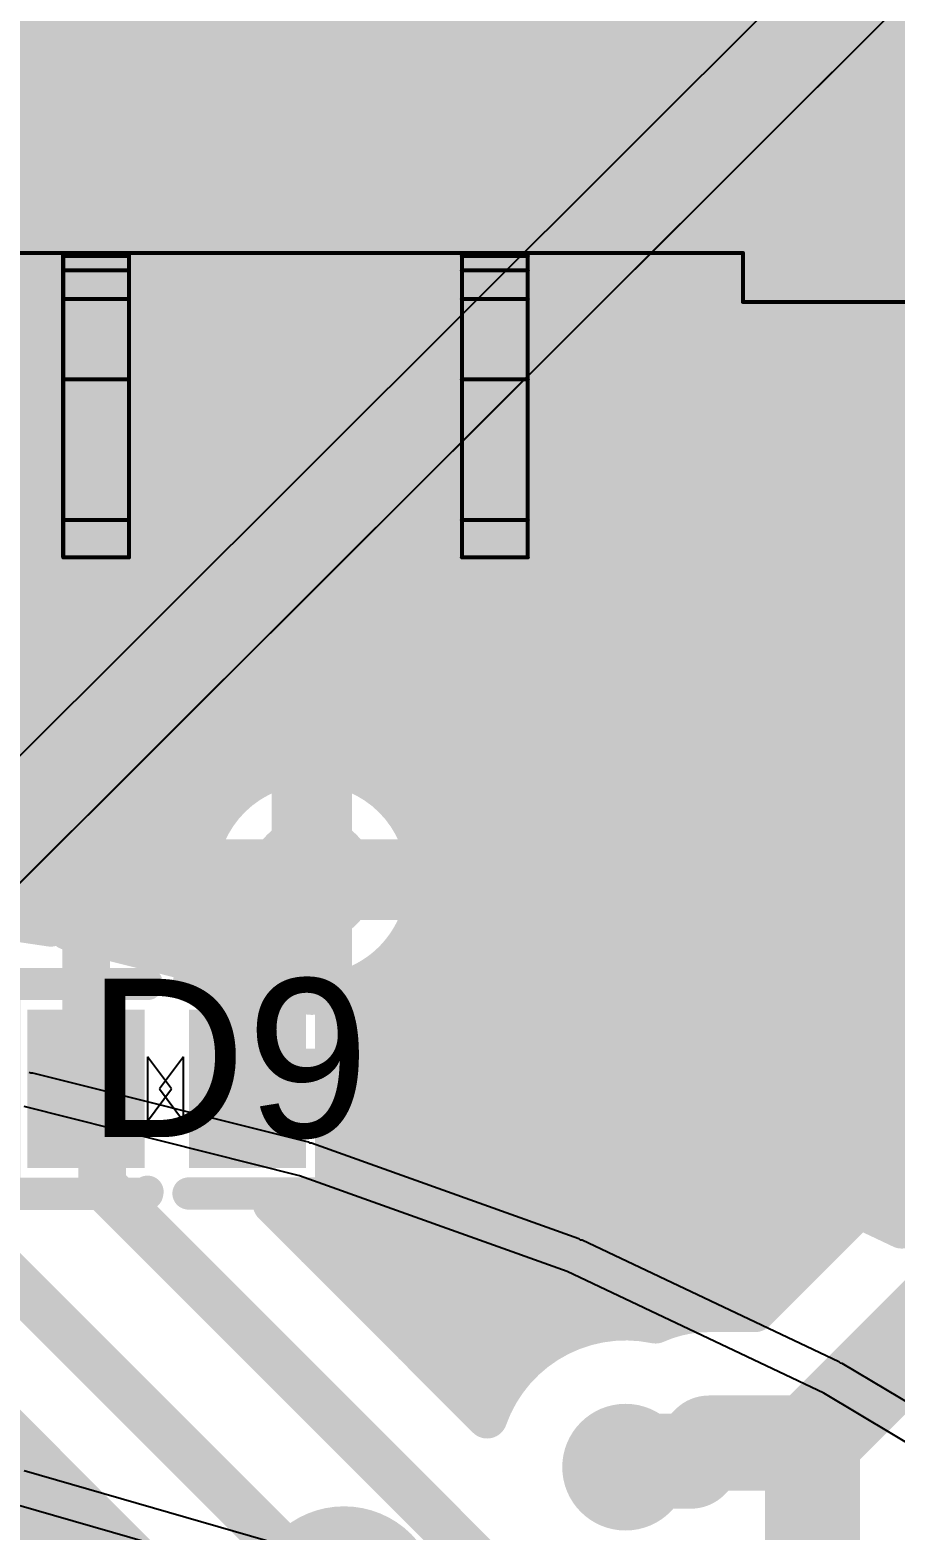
# Model space of a CAD drawing. Header units: inches. Extents: x 0 to 215, y 0 to 215.
# Drawn here: x 0.52 to 0.6275, y 1.0651 to 1.2516 of the extents above; entities that cross this region are included whole.
import ezdxf

# ---------------------------------------------------------------- set-up
doc = ezdxf.new("R2010")
doc.units = ezdxf.units.IN
doc.header["$MEASUREMENT"] = 0
for name, color, linetype in [('BottomLayer', 5, 'Continuous'), ('BottomSolder', 6, 'Continuous'), ('Mechanical1', 6, 'Continuous'), ('TopLayer', 1, 'Continuous'), ('TopOverlay', 2, 'Continuous'), ('TopPaste', 8, 'Continuous'), ('TopSolder', 216, 'Continuous'), ('ViaHoleLayer', 16, 'Continuous')]:
    doc.layers.add(name, color=color, linetype=linetype)
doc.styles.add('Arial', font='', dxfattribs={"height": 0.2})
doc.styles.get('Arial').set_extended_font_data('Arial')

# ---------------------------------------------------------------- blocks, each defined once
blk = doc.blocks.new('CONN_SM06B_GHS_TB_JST_7')
at = {"layer": 'TopLayer'}
for points in [[(-0.13503, 0.10735), (-0.11103, 0.10735), (-0.11103, 0.04035), (-0.13503, 0.04035)], [(-0.08582, 0.10735), (-0.06182, 0.10735), (-0.06182, 0.04035), (-0.08582, 0.04035)]]:
    blk.add_hatch(color=1, dxfattribs=at).paths.add_polyline_path(points)
at = {"layer": 'TopPaste'}
for points in [[(-0.13503, 0.10735), (-0.11103, 0.10735), (-0.11103, 0.04035), (-0.13503, 0.04035)], [(-0.08582, 0.10735), (-0.06182, 0.10735), (-0.06182, 0.04035), (-0.08582, 0.04035)]]:
    blk.add_hatch(color=8, dxfattribs=at).paths.add_polyline_path(points)
at = {"layer": 'TopSolder'}
for points in [[(-0.13503, 0.10735), (-0.11103, 0.10735), (-0.11103, 0.04035), (-0.13503, 0.04035)], [(-0.08582, 0.10735), (-0.06182, 0.10735), (-0.06182, 0.04035), (-0.08582, 0.04035)]]:
    blk.add_hatch(color=216, dxfattribs=at).paths.add_polyline_path(points)
at = {"layer": 'TopOverlay'}
blk.add_lwpolyline([(-0.14813, 0.1005, 0.006, 0.006, 0), (-0.2165, 0.1005, 0.006, 0.006, 0)], format="xyseb", dxfattribs=at)
blk.add_lwpolyline([(-0.14963, 0.1005, 0.003, 0.003, 1), (-0.14663, 0.1005, 0.003, 0.003, 1)], format="xyseb", close=True, dxfattribs=at)
blk = doc.blocks.new('SOIJ_8_L5_3_W5_3_P1_27_LS7_9_BL_8')
at = {"layer": 'TopOverlay'}
for points in [[(-0.09841, -0.11, 0.01181, 0.01181, 1), (-0.11023, -0.11, 0.01181, 0.01181, 1)], [(-0.11318, -0.11, 0.00591, 0.00591, 1), (-0.10727, -0.11, 0.00591, 0.00591, 1)]]:
    blk.add_lwpolyline(points, format="xyseb", close=True, dxfattribs=at)
blk = doc.blocks.new('D0201_BI_A_54')
at = {"layer": 'TopLayer'}
for points in [[(-0.01523, 0.00789), (-0.0046, 0.00789), (-0.0046, -0.00786), (-0.01523, -0.00786)], [(0.00485, 0.00789), (0.01548, 0.00789), (0.01548, -0.00786), (0.00485, -0.00786)]]:
    blk.add_hatch(color=1, dxfattribs=at).paths.add_polyline_path(points)
at = {"layer": 'TopPaste'}
for points in [[(-0.01523, 0.00789), (-0.0046, 0.00789), (-0.0046, -0.00786), (-0.01523, -0.00786)], [(0.00485, 0.00789), (0.01548, 0.00789), (0.01548, -0.00786), (0.00485, -0.00786)]]:
    blk.add_hatch(color=8, dxfattribs=at).paths.add_polyline_path(points)
at = {"layer": 'TopSolder'}
for points in [[(-0.0172, 0.00986), (-0.00263, 0.00986), (-0.00263, -0.00983), (-0.0172, -0.00983)], [(0.00288, 0.00986), (0.01745, 0.00986), (0.01745, -0.00983), (0.00288, -0.00983)]]:
    blk.add_hatch(color=216, dxfattribs=at).paths.add_polyline_path(points)
at = {"layer": 'TopOverlay'}
for p, q in [((0.00103, 0.00001), (-0.00197, 0.00401)), ((-0.00197, 0.00401), (-0.00197, -0.00399)), ((0.00253, 0.00401), (-0.00047, 0.00001)), ((0.00253, -0.00399), (0.00253, 0.00401)), ((-0.00197, -0.00399), (0.00103, 0.00001)), ((-0.00047, 0.00001), (0.00253, -0.00399))]:
    blk.add_line(p, q, dxfattribs=at)
for points in [[(-0.00257, 0.01301, 0.004, 0.004, 0), (-0.02032, 0.01301, 0.004, 0.004, 0)], [(-0.02032, 0.01301, 0.004, 0.004, 0), (-0.02032, 0.01001, 0.004, 0.004, 0)], [(0.00257, 0.01304, 0.004, 0.004, 0), (0.00252, 0.01279, 0.004, 0.004, 0)], [(0.02032, 0.01304, 0.004, 0.004, 0), (0.00257, 0.01304, 0.004, 0.004, 0)], [(0.02032, 0.01304, 0.004, 0.004, 0), (0.02032, -0.01001, 0.004, 0.004, 0)], [(-0.02032, 0.01001, 0.004, 0.004, 0), (-0.02032, -0.01304, 0.004, 0.004, 0)], [(0.02032, -0.01001, 0.004, 0.004, 0), (0.02032, -0.01301, 0.004, 0.004, 0)], [(-0.00257, -0.01304, 0.004, 0.004, 0), (-0.02032, -0.01304, 0.004, 0.004, 0)], [(-0.00252, -0.01279, 0.004, 0.004, 0), (-0.00257, -0.01304, 0.004, 0.004, 0)], [(0.02032, -0.01301, 0.004, 0.004, 0), (0.00257, -0.01301, 0.004, 0.004, 0)]]:
    blk.add_lwpolyline(points, format="xyseb", dxfattribs=at)
for points in [[(-0.02132, 0.01301, 0.002, 0.002, 1), (-0.01932, 0.01301, 0.002, 0.002, 1)], [(-0.02132, 0.01301, 0.002, 0.002, 1), (-0.01932, 0.01301, 0.002, 0.002, 1)], [(-0.00357, 0.01301, 0.002, 0.002, 1), (-0.00157, 0.01301, 0.002, 0.002, 1)], [(0.00157, 0.01304, 0.002, 0.002, 1), (0.00357, 0.01304, 0.002, 0.002, 1)], [(0.00157, 0.01304, 0.002, 0.002, 1), (0.00357, 0.01304, 0.002, 0.002, 1)], [(0.01932, 0.01304, 0.002, 0.002, 1), (0.02132, 0.01304, 0.002, 0.002, 1)], [(0.01932, 0.01304, 0.002, 0.002, 1), (0.02132, 0.01304, 0.002, 0.002, 1)], [(0.00152, 0.01279, 0.002, 0.002, 1), (0.00352, 0.01279, 0.002, 0.002, 1)], [(-0.02132, 0.01001, 0.002, 0.002, 1), (-0.01932, 0.01001, 0.002, 0.002, 1)], [(-0.02132, 0.01001, 0.002, 0.002, 1), (-0.01932, 0.01001, 0.002, 0.002, 1)], [(0.01932, -0.01001, 0.002, 0.002, 1), (0.02132, -0.01001, 0.002, 0.002, 1)], [(0.01932, -0.01001, 0.002, 0.002, 1), (0.02132, -0.01001, 0.002, 0.002, 1)], [(-0.02132, -0.01304, 0.002, 0.002, 1), (-0.01932, -0.01304, 0.002, 0.002, 1)], [(-0.02132, -0.01304, 0.002, 0.002, 1), (-0.01932, -0.01304, 0.002, 0.002, 1)], [(-0.00357, -0.01304, 0.002, 0.002, 1), (-0.00157, -0.01304, 0.002, 0.002, 1)], [(-0.00357, -0.01304, 0.002, 0.002, 1), (-0.00157, -0.01304, 0.002, 0.002, 1)], [(-0.00352, -0.01279, 0.002, 0.002, 1), (-0.00152, -0.01279, 0.002, 0.002, 1)], [(0.00157, -0.01301, 0.002, 0.002, 1), (0.00357, -0.01301, 0.002, 0.002, 1)], [(0.01932, -0.01301, 0.002, 0.002, 1), (0.02132, -0.01301, 0.002, 0.002, 1)], [(0.01932, -0.01301, 0.002, 0.002, 1), (0.02132, -0.01301, 0.002, 0.002, 1)]]:
    blk.add_lwpolyline(points, format="xyseb", close=True, dxfattribs=at)
blk = doc.blocks.new('____73')
at = {"layer": 'BottomLayer'}
for p, q in [((0.10448, 0.42316), (0.07022, 0.43174)), ((0.13774, 0.41126), (0.10448, 0.42316)), ((0.16967, 0.39616), (0.13774, 0.41126)), ((0.19996, 0.378), (0.16967, 0.39616)), ((0.07025, 0.38653), (0.10427, 0.37673))]:
    blk.add_line(p, q, dxfattribs=at)
at = {"layer": 'BottomSolder'}
for p, q in [((214.29936, 214.06232), (0, 0.39009)), ((0, 0.39009), (214.29936, 214.06232)), ((214.29936, 214.06232), (0, 0.39009)), ((0, 0.39009), (214.29936, 214.06232)), ((0.03549, 0.44127), (214.29936, 214.06232)), ((0.03549, 0.44127), (214.29936, 214.06232)), ((0.07085, 0.43604), (0.07105, 0.43593)), ((0.07085, 0.43604), (0.07105, 0.43593)), ((0.07105, 0.43593), (0.07127, 0.43596)), ((0.07105, 0.43593), (0.07127, 0.43596)), ((0.07127, 0.43596), (0.10554, 0.42738)), ((0.07127, 0.43596), (0.10554, 0.42738)), ((0.10554, 0.42738), (0.10572, 0.42724)), ((0.10554, 0.42738), (0.10572, 0.42724)), ((0.10572, 0.42724), (0.10594, 0.42725)), ((0.10572, 0.42724), (0.10594, 0.42725)), ((0.10594, 0.42725), (0.1392, 0.41535)), ((0.10594, 0.42725), (0.1392, 0.41535)), ((0.1392, 0.41535), (0.13937, 0.4152)), ((0.1392, 0.41535), (0.13937, 0.4152)), ((0.13937, 0.4152), (0.13959, 0.41519)), ((0.13937, 0.4152), (0.13959, 0.41519)), ((0.13959, 0.41519), (0.17152, 0.40009)), ((0.13959, 0.41519), (0.17152, 0.40009)), ((0.17152, 0.40009), (0.17168, 0.39992)), ((0.17152, 0.40009), (0.17168, 0.39992)), ((0.17168, 0.39992), (0.1719, 0.39989)), ((0.17168, 0.39992), (0.1719, 0.39989)), ((0.1719, 0.39989), (0.2022, 0.38173)), ((0.1719, 0.39989), (0.2022, 0.38173)), ((0.10283, 0.37262), (0.06928, 0.38229)), ((0.10283, 0.37262), (0.06928, 0.38229))]:
    blk.add_line(p, q, dxfattribs=at)

msp = doc.modelspace()

# ---------------------------------------------------------------- hatches: boundary and pattern name
at = {"layer": 'BottomLayer'}
h = msp.add_hatch(color=5, dxfattribs=at)
edge = h.paths.add_edge_path()
edge.add_arc((0.555, 1.146), 0.00787, 0, 360)
h = msp.add_hatch(color=5, dxfattribs=at)
edge = h.paths.add_edge_path()
edge.add_arc((0.594, 1.073), 0.00787, 0, 360)
at = {"layer": 'TopLayer'}
h = msp.add_hatch(color=1, dxfattribs=at)
edge = h.paths.add_edge_path()
edge.add_arc((0.555, 1.146), 0.00787, 0, 360)
h = msp.add_hatch(color=1, dxfattribs=at)
edge = h.paths.add_edge_path()
edge.add_arc((0.594, 1.073), 0.00787, 0, 360)
at = {"layer": 'ViaHoleLayer'}
h = msp.add_hatch(color=16, dxfattribs=at)
edge = h.paths.add_edge_path()
edge.add_arc((0.555, 1.146), 0.00394, 0, 360)
h = msp.add_hatch(color=16, dxfattribs=at)
edge = h.paths.add_edge_path()
edge.add_arc((0.594, 1.073), 0.00394, 0, 360)

# ---------------------------------------------------------------- linework, layer by layer
at = {"layer": 'BottomLayer'}
for points in [[(0.48082, 1.2529, 0.005, 0.005, 0), (0.72753, 1.2529, 0.005, 0.005, 0)], [(0.47769, 1.24888, 0.005, 0.005, 0), (0.72898, 1.24888, 0.005, 0.005, 0)], [(0.47128, 1.24487, 0.005, 0.005, 0), (0.73066, 1.24487, 0.005, 0.005, 0)], [(0.17541, 1.24085, 0.005, 0.005, 0), (0.7326, 1.24085, 0.005, 0.005, 0)], [(0.17321, 1.23684, 0.005, 0.005, 0), (0.7348, 1.23684, 0.005, 0.005, 0)], [(0.17071, 1.23282, 0.005, 0.005, 0), (0.7373, 1.23282, 0.005, 0.005, 0)], [(0.16788, 1.2288, 0.005, 0.005, 0), (0.74013, 1.2288, 0.005, 0.005, 0)], [(0.16468, 1.22479, 0.005, 0.005, 0), (0.74333, 1.22479, 0.005, 0.005, 0)], [(0.16106, 1.22077, 0.005, 0.005, 0), (0.74695, 1.22077, 0.005, 0.005, 0)], [(0.15693, 1.21676, 0.005, 0.005, 0), (0.75109, 1.21676, 0.005, 0.005, 0)], [(0.15216, 1.21274, 0.005, 0.005, 0), (0.75585, 1.21274, 0.005, 0.005, 0)], [(0.14658, 1.20873, 0.005, 0.005, 0), (0.76143, 1.20873, 0.005, 0.005, 0)], [(0.13984, 1.20471, 0.005, 0.005, 0), (0.76818, 1.20471, 0.005, 0.005, 0)], [(0.1312, 1.20069, 0.005, 0.005, 0), (0.77682, 1.20069, 0.005, 0.005, 0)], [(0.11816, 1.19668, 0.005, 0.005, 0), (0.78985, 1.19668, 0.005, 0.005, 0)], [(0.01162, 1.19266, 0.005, 0.005, 0), (0.89614, 1.19266, 0.005, 0.005, 0)], [(0.01162, 1.18865, 0.005, 0.005, 0), (0.89614, 1.18865, 0.005, 0.005, 0)], [(0.01162, 1.18463, 0.005, 0.005, 0), (0.89614, 1.18463, 0.005, 0.005, 0)], [(0.01162, 1.18062, 0.005, 0.005, 0), (0.89614, 1.18062, 0.005, 0.005, 0)], [(0.01162, 1.1766, 0.005, 0.005, 0), (0.89614, 1.1766, 0.005, 0.005, 0)], [(0.01162, 1.17258, 0.005, 0.005, 0), (0.89614, 1.17258, 0.005, 0.005, 0)], [(0.01162, 1.16857, 0.005, 0.005, 0), (0.89614, 1.16857, 0.005, 0.005, 0)], [(0.01162, 1.16455, 0.005, 0.005, 0), (0.89614, 1.16455, 0.005, 0.005, 0)], [(0.01162, 1.16054, 0.005, 0.005, 0), (0.89614, 1.16054, 0.005, 0.005, 0)], [(0.54696, 1.13416, 0.005, 0.005, -1.661397), (0.56931, 1.146, 0.005, 0.005, 0)], [(0.555, 1.146, 0.01, 0.01, 0), (0.555, 1.15781, 0.01, 0.01, 0)], [(0.4627, 1.15652, 0.005, 0.005, 0), (0.5453, 1.15652, 0.005, 0.005, 0)], [(0.5647, 1.15652, 0.005, 0.005, 0), (0.89614, 1.15652, 0.005, 0.005, 0)], [(0.46575, 1.15251, 0.005, 0.005, 0), (0.54225, 1.15251, 0.005, 0.005, 0)], [(0.56775, 1.15251, 0.005, 0.005, 0), (0.89614, 1.15251, 0.005, 0.005, 0)], [(0.46709, 1.14849, 0.005, 0.005, 0), (0.54091, 1.14849, 0.005, 0.005, 0)], [(0.54319, 1.146, 0.01, 0.01, 0), (0.555, 1.146, 0.01, 0.01, 0)], [(0.555, 1.146, 0.01, 0.01, 0), (0.56681, 1.146, 0.01, 0.01, 0)], [(0.56909, 1.14849, 0.005, 0.005, 0), (0.89614, 1.14849, 0.005, 0.005, 0)], [(0.4876, 1.14535, 0.005, 0.005, 0), (0.52254, 1.14017, 0.005, 0.005, 0)], [(0.49349, 1.14447, 0.005, 0.005, 0), (0.54077, 1.14447, 0.005, 0.005, 0)], [(0.56931, 1.146, 0.005, 0.005, -0.38361), (0.55651, 1.13177, 0.005, 0.005, 0)], [(0.56923, 1.14447, 0.005, 0.005, 0), (0.89614, 1.14447, 0.005, 0.005, 0)], [(0.52056, 1.14046, 0.005, 0.005, 0), (0.54181, 1.14046, 0.005, 0.005, 0)], [(0.52471, 1.13973, 0.005, 0.005, 0), (0.54696, 1.13416, 0.005, 0.005, 0)], [(0.56819, 1.14046, 0.005, 0.005, 0), (0.89614, 1.14046, 0.005, 0.005, 0)], [(0.53785, 1.13644, 0.005, 0.005, 0), (0.54435, 1.13644, 0.005, 0.005, 0)], [(0.56565, 1.13644, 0.005, 0.005, 0), (0.89614, 1.13644, 0.005, 0.005, 0)], [(0.55954, 1.13243, 0.005, 0.005, 0), (0.89614, 1.13243, 0.005, 0.005, 0)], [(0.5611, 1.13051, 0.005, 0.005, 0), (0.59436, 1.11861, 0.005, 0.005, 0)], [(0.56695, 1.12841, 0.005, 0.005, 0), (0.89614, 1.12841, 0.005, 0.005, 0)], [(0.57818, 1.1244, 0.005, 0.005, 0), (0.89614, 1.1244, 0.005, 0.005, 0)], [(0.5894, 1.12038, 0.005, 0.005, 0), (0.89614, 1.12038, 0.005, 0.005, 0)], [(0.59641, 1.11776, 0.005, 0.005, 0), (0.62834, 1.10266, 0.005, 0.005, 0)], [(0.59935, 1.11636, 0.005, 0.005, 0), (0.89614, 1.11636, 0.005, 0.005, 0)], [(0.60784, 1.11235, 0.005, 0.005, 0), (0.89614, 1.11235, 0.005, 0.005, 0)], [(0.61633, 1.10833, 0.005, 0.005, 0), (0.89614, 1.10833, 0.005, 0.005, 0)], [(0.62482, 1.10432, 0.005, 0.005, 0), (0.89614, 1.10432, 0.005, 0.005, 0)]]:
    msp.add_lwpolyline(points, format="xyseb", dxfattribs=at)
for points in [[(0.5525, 1.15781, 0.005, 0.005, 1), (0.5575, 1.15781, 0.005, 0.005, 1)], [(0.54405, 1.15652, 0.0025, 0.0025, 1), (0.54655, 1.15652, 0.0025, 0.0025, 1)], [(0.56345, 1.15652, 0.0025, 0.0025, 1), (0.56595, 1.15652, 0.0025, 0.0025, 1)], [(0.541, 1.15251, 0.0025, 0.0025, 1), (0.5435, 1.15251, 0.0025, 0.0025, 1)], [(0.5665, 1.15251, 0.0025, 0.0025, 1), (0.569, 1.15251, 0.0025, 0.0025, 1)], [(0.54069, 1.146, 0.005, 0.005, 1), (0.54569, 1.146, 0.005, 0.005, 1)], [(0.53966, 1.14849, 0.0025, 0.0025, 1), (0.54216, 1.14849, 0.0025, 0.0025, 1)], [(0.5525, 1.146, 0.005, 0.005, 1), (0.5575, 1.146, 0.005, 0.005, 1)], [(0.5525, 1.146, 0.005, 0.005, 1), (0.5575, 1.146, 0.005, 0.005, 1)], [(0.5525, 1.146, 0.005, 0.005, 1), (0.5575, 1.146, 0.005, 0.005, 1)], [(0.56431, 1.146, 0.005, 0.005, 1), (0.56931, 1.146, 0.005, 0.005, 1)], [(0.56784, 1.14849, 0.0025, 0.0025, 1), (0.57034, 1.14849, 0.0025, 0.0025, 1)], [(0.53952, 1.14447, 0.0025, 0.0025, 1), (0.54202, 1.14447, 0.0025, 0.0025, 1)], [(0.56798, 1.14447, 0.0025, 0.0025, 1), (0.57048, 1.14447, 0.0025, 0.0025, 1)], [(0.56806, 1.146, 0.0025, 0.0025, 1), (0.57056, 1.146, 0.0025, 0.0025, 1)], [(0.56806, 1.146, 0.0025, 0.0025, 1), (0.57056, 1.146, 0.0025, 0.0025, 1)], [(0.51931, 1.14046, 0.0025, 0.0025, 1), (0.52181, 1.14046, 0.0025, 0.0025, 1)], [(0.52129, 1.14017, 0.0025, 0.0025, 1), (0.52379, 1.14017, 0.0025, 0.0025, 1)], [(0.52346, 1.13973, 0.0025, 0.0025, 1), (0.52596, 1.13973, 0.0025, 0.0025, 1)], [(0.54056, 1.14046, 0.0025, 0.0025, 1), (0.54306, 1.14046, 0.0025, 0.0025, 1)], [(0.56694, 1.14046, 0.0025, 0.0025, 1), (0.56944, 1.14046, 0.0025, 0.0025, 1)], [(0.5366, 1.13644, 0.0025, 0.0025, 1), (0.5391, 1.13644, 0.0025, 0.0025, 1)], [(0.5431, 1.13644, 0.0025, 0.0025, 1), (0.5456, 1.13644, 0.0025, 0.0025, 1)], [(0.5644, 1.13644, 0.0025, 0.0025, 1), (0.5669, 1.13644, 0.0025, 0.0025, 1)], [(0.54571, 1.13416, 0.0025, 0.0025, 1), (0.54821, 1.13416, 0.0025, 0.0025, 1)], [(0.54571, 1.13416, 0.0025, 0.0025, 1), (0.54821, 1.13416, 0.0025, 0.0025, 1)], [(0.55526, 1.13177, 0.0025, 0.0025, 1), (0.55776, 1.13177, 0.0025, 0.0025, 1)], [(0.55829, 1.13243, 0.0025, 0.0025, 1), (0.56079, 1.13243, 0.0025, 0.0025, 1)], [(0.55985, 1.13051, 0.0025, 0.0025, 1), (0.56235, 1.13051, 0.0025, 0.0025, 1)], [(0.5657, 1.12841, 0.0025, 0.0025, 1), (0.5682, 1.12841, 0.0025, 0.0025, 1)], [(0.57693, 1.1244, 0.0025, 0.0025, 1), (0.57943, 1.1244, 0.0025, 0.0025, 1)], [(0.58815, 1.12038, 0.0025, 0.0025, 1), (0.59065, 1.12038, 0.0025, 0.0025, 1)], [(0.59311, 1.11861, 0.0025, 0.0025, 1), (0.59561, 1.11861, 0.0025, 0.0025, 1)], [(0.59516, 1.11776, 0.0025, 0.0025, 1), (0.59766, 1.11776, 0.0025, 0.0025, 1)], [(0.5981, 1.11636, 0.0025, 0.0025, 1), (0.6006, 1.11636, 0.0025, 0.0025, 1)], [(0.60659, 1.11235, 0.0025, 0.0025, 1), (0.60909, 1.11235, 0.0025, 0.0025, 1)], [(0.61508, 1.10833, 0.0025, 0.0025, 1), (0.61758, 1.10833, 0.0025, 0.0025, 1)], [(0.62357, 1.10432, 0.0025, 0.0025, 1), (0.62607, 1.10432, 0.0025, 0.0025, 1)], [(0.62709, 1.10266, 0.0025, 0.0025, 1), (0.62959, 1.10266, 0.0025, 0.0025, 1)]]:
    msp.add_lwpolyline(points, format="xyseb", close=True, dxfattribs=at)
at = {"layer": 'Mechanical1'}
for points in [[(0.37573, 1.22384, 0.0005, 0.0005, 0), (0.6086, 1.22384, 0.0005, 0.0005, 0)], [(0.52408, 1.18604, 0.0005, 0.0005, 0), (0.52408, 1.22384, 0.0005, 0.0005, 0)], [(0.52408, 1.22348, 0.0005, 0.0005, 0), (0.53228, 1.22348, 0.0005, 0.0005, 0)], [(0.53228, 1.18604, 0.0005, 0.0005, 0), (0.53228, 1.22384, 0.0005, 0.0005, 0)], [(0.57365, 1.18604, 0.0005, 0.0005, 0), (0.57365, 1.22384, 0.0005, 0.0005, 0)], [(0.57365, 1.22348, 0.0005, 0.0005, 0), (0.58185, 1.22348, 0.0005, 0.0005, 0)], [(0.58185, 1.18604, 0.0005, 0.0005, 0), (0.58185, 1.22384, 0.0005, 0.0005, 0)], [(0.6086, 1.21777, 0.0005, 0.0005, 0), (0.6086, 1.22384, 0.0005, 0.0005, 0)], [(0.52408, 1.2217, 0.0005, 0.0005, 0), (0.53228, 1.2217, 0.0005, 0.0005, 0)], [(0.57365, 1.2217, 0.0005, 0.0005, 0), (0.58185, 1.2217, 0.0005, 0.0005, 0)], [(0.52408, 1.21813, 0.0005, 0.0005, 0), (0.53228, 1.21813, 0.0005, 0.0005, 0)], [(0.57365, 1.21813, 0.0005, 0.0005, 0), (0.58185, 1.21813, 0.0005, 0.0005, 0)], [(0.6086, 1.21777, 0.0005, 0.0005, 0), (0.63855, 1.21777, 0.0005, 0.0005, 0)], [(0.52408, 1.20815, 0.0005, 0.0005, 0), (0.53228, 1.20815, 0.0005, 0.0005, 0)], [(0.57365, 1.20815, 0.0005, 0.0005, 0), (0.58185, 1.20815, 0.0005, 0.0005, 0)], [(0.52408, 1.19067, 0.0005, 0.0005, 0), (0.53228, 1.19067, 0.0005, 0.0005, 0)], [(0.57365, 1.19067, 0.0005, 0.0005, 0), (0.58185, 1.19067, 0.0005, 0.0005, 0)], [(0.52408, 1.18604, 0.0005, 0.0005, 0), (0.53228, 1.18604, 0.0005, 0.0005, 0)], [(0.57365, 1.18604, 0.0005, 0.0005, 0), (0.58185, 1.18604, 0.0005, 0.0005, 0)]]:
    msp.add_lwpolyline(points, format="xyseb", dxfattribs=at)
for points in [[(0.52396, 1.22384, 0.00025, 0.00025, 1), (0.52421, 1.22384, 0.00025, 0.00025, 1)], [(0.52396, 1.22348, 0.00025, 0.00025, 1), (0.52421, 1.22348, 0.00025, 0.00025, 1)], [(0.53216, 1.22384, 0.00025, 0.00025, 1), (0.53241, 1.22384, 0.00025, 0.00025, 1)], [(0.53216, 1.22348, 0.00025, 0.00025, 1), (0.53241, 1.22348, 0.00025, 0.00025, 1)], [(0.57352, 1.22384, 0.00025, 0.00025, 1), (0.57377, 1.22384, 0.00025, 0.00025, 1)], [(0.57352, 1.22348, 0.00025, 0.00025, 1), (0.57377, 1.22348, 0.00025, 0.00025, 1)], [(0.58173, 1.22384, 0.00025, 0.00025, 1), (0.58198, 1.22384, 0.00025, 0.00025, 1)], [(0.58173, 1.22348, 0.00025, 0.00025, 1), (0.58198, 1.22348, 0.00025, 0.00025, 1)], [(0.60847, 1.22384, 0.00025, 0.00025, 1), (0.60872, 1.22384, 0.00025, 0.00025, 1)], [(0.60847, 1.22384, 0.00025, 0.00025, 1), (0.60872, 1.22384, 0.00025, 0.00025, 1)], [(0.52396, 1.2217, 0.00025, 0.00025, 1), (0.52421, 1.2217, 0.00025, 0.00025, 1)], [(0.53216, 1.2217, 0.00025, 0.00025, 1), (0.53241, 1.2217, 0.00025, 0.00025, 1)], [(0.57352, 1.2217, 0.00025, 0.00025, 1), (0.57377, 1.2217, 0.00025, 0.00025, 1)], [(0.58173, 1.2217, 0.00025, 0.00025, 1), (0.58198, 1.2217, 0.00025, 0.00025, 1)], [(0.52396, 1.21813, 0.00025, 0.00025, 1), (0.52421, 1.21813, 0.00025, 0.00025, 1)], [(0.53216, 1.21813, 0.00025, 0.00025, 1), (0.53241, 1.21813, 0.00025, 0.00025, 1)], [(0.57352, 1.21813, 0.00025, 0.00025, 1), (0.57377, 1.21813, 0.00025, 0.00025, 1)], [(0.58173, 1.21813, 0.00025, 0.00025, 1), (0.58198, 1.21813, 0.00025, 0.00025, 1)], [(0.60847, 1.21777, 0.00025, 0.00025, 1), (0.60872, 1.21777, 0.00025, 0.00025, 1)], [(0.60847, 1.21777, 0.00025, 0.00025, 1), (0.60872, 1.21777, 0.00025, 0.00025, 1)], [(0.52396, 1.20815, 0.00025, 0.00025, 1), (0.52421, 1.20815, 0.00025, 0.00025, 1)], [(0.53216, 1.20815, 0.00025, 0.00025, 1), (0.53241, 1.20815, 0.00025, 0.00025, 1)], [(0.57352, 1.20815, 0.00025, 0.00025, 1), (0.57377, 1.20815, 0.00025, 0.00025, 1)], [(0.58173, 1.20815, 0.00025, 0.00025, 1), (0.58198, 1.20815, 0.00025, 0.00025, 1)], [(0.52396, 1.19067, 0.00025, 0.00025, 1), (0.52421, 1.19067, 0.00025, 0.00025, 1)], [(0.53216, 1.19067, 0.00025, 0.00025, 1), (0.53241, 1.19067, 0.00025, 0.00025, 1)], [(0.57352, 1.19067, 0.00025, 0.00025, 1), (0.57377, 1.19067, 0.00025, 0.00025, 1)], [(0.58173, 1.19067, 0.00025, 0.00025, 1), (0.58198, 1.19067, 0.00025, 0.00025, 1)], [(0.52396, 1.18604, 0.00025, 0.00025, 1), (0.52421, 1.18604, 0.00025, 0.00025, 1)], [(0.52396, 1.18604, 0.00025, 0.00025, 1), (0.52421, 1.18604, 0.00025, 0.00025, 1)], [(0.53216, 1.18604, 0.00025, 0.00025, 1), (0.53241, 1.18604, 0.00025, 0.00025, 1)], [(0.53216, 1.18604, 0.00025, 0.00025, 1), (0.53241, 1.18604, 0.00025, 0.00025, 1)], [(0.57352, 1.18604, 0.00025, 0.00025, 1), (0.57377, 1.18604, 0.00025, 0.00025, 1)], [(0.57352, 1.18604, 0.00025, 0.00025, 1), (0.57377, 1.18604, 0.00025, 0.00025, 1)], [(0.58173, 1.18604, 0.00025, 0.00025, 1), (0.58198, 1.18604, 0.00025, 0.00025, 1)], [(0.58173, 1.18604, 0.00025, 0.00025, 1), (0.58198, 1.18604, 0.00025, 0.00025, 1)]]:
    msp.add_lwpolyline(points, format="xyseb", close=True, dxfattribs=at)
at = {"layer": 'TopLayer'}
for points in [[(0.50254, 1.22752, 0.005, 0.005, 0), (0.54348, 1.26846, 0.005, 0.005, 0)], [(0.52792, 1.2529, 0.005, 0.005, 0), (0.72753, 1.2529, 0.005, 0.005, 0)], [(0.52391, 1.24888, 0.005, 0.005, 0), (0.72898, 1.24888, 0.005, 0.005, 0)], [(0.51989, 1.24487, 0.005, 0.005, 0), (0.73066, 1.24487, 0.005, 0.005, 0)], [(0.51587, 1.24085, 0.005, 0.005, 0), (0.7326, 1.24085, 0.005, 0.005, 0)], [(0.51186, 1.23684, 0.005, 0.005, 0), (0.7348, 1.23684, 0.005, 0.005, 0)], [(0.50784, 1.23282, 0.005, 0.005, 0), (0.7373, 1.23282, 0.005, 0.005, 0)], [(0.50957, 1.23061, 0.005, 0.005, 0), (0.54644, 1.23061, 0.005, 0.005, 0)], [(0.54644, 1.15747, 0.005, 0.005, 0), (0.54644, 1.23061, 0.005, 0.005, 0)], [(0.55878, 1.23061, 0.005, 0.005, 0), (0.59565, 1.23061, 0.005, 0.005, 0)], [(0.55878, 1.1598, 0.005, 0.005, 0), (0.55878, 1.23061, 0.005, 0.005, 0)], [(0.57722, 1.19067, 0.01, 0.01, 0), (0.57722, 1.22811, 0.01, 0.01, 0)], [(0.59565, 1.15073, 0.005, 0.005, 0), (0.59565, 1.23061, 0.005, 0.005, 0)], [(0.54644, 1.2288, 0.005, 0.005, 0), (0.55878, 1.2288, 0.005, 0.005, 0)], [(0.59565, 1.2288, 0.005, 0.005, 0), (0.74013, 1.2288, 0.005, 0.005, 0)], [(0.54644, 1.22479, 0.005, 0.005, 0), (0.55878, 1.22479, 0.005, 0.005, 0)], [(0.59565, 1.22479, 0.005, 0.005, 0), (0.74333, 1.22479, 0.005, 0.005, 0)], [(0.54644, 1.22077, 0.005, 0.005, 0), (0.55878, 1.22077, 0.005, 0.005, 0)], [(0.59565, 1.22077, 0.005, 0.005, 0), (0.74695, 1.22077, 0.005, 0.005, 0)], [(0.54644, 1.21676, 0.005, 0.005, 0), (0.55878, 1.21676, 0.005, 0.005, 0)], [(0.59565, 1.21676, 0.005, 0.005, 0), (0.75109, 1.21676, 0.005, 0.005, 0)], [(0.54644, 1.21274, 0.005, 0.005, 0), (0.55878, 1.21274, 0.005, 0.005, 0)], [(0.59565, 1.21274, 0.005, 0.005, 0), (0.75585, 1.21274, 0.005, 0.005, 0)], [(0.54644, 1.20873, 0.005, 0.005, 0), (0.55878, 1.20873, 0.005, 0.005, 0)], [(0.59565, 1.20873, 0.005, 0.005, 0), (0.76143, 1.20873, 0.005, 0.005, 0)], [(0.54644, 1.20471, 0.005, 0.005, 0), (0.55878, 1.20471, 0.005, 0.005, 0)], [(0.59565, 1.20471, 0.005, 0.005, 0), (0.76818, 1.20471, 0.005, 0.005, 0)], [(0.54644, 1.20069, 0.005, 0.005, 0), (0.55878, 1.20069, 0.005, 0.005, 0)], [(0.59565, 1.20069, 0.005, 0.005, 0), (0.77682, 1.20069, 0.005, 0.005, 0)], [(0.54644, 1.19668, 0.005, 0.005, 0), (0.55878, 1.19668, 0.005, 0.005, 0)], [(0.59565, 1.19668, 0.005, 0.005, 0), (0.78985, 1.19668, 0.005, 0.005, 0)], [(0.56128, 1.19067, 0.01, 0.01, 0), (0.57722, 1.19067, 0.01, 0.01, 0)], [(0.57722, 1.19067, 0.01181, 0.01181, 0), (0.64106, 1.12682, 0.01181, 0.01181, 0)], [(0.57722, 1.19067, 0.01, 0.01, 0), (0.59315, 1.19067, 0.01, 0.01, 0)], [(0.57722, 1.15323, 0.01, 0.01, 0), (0.57722, 1.19067, 0.01, 0.01, 0)], [(0.52693, 1.18959, 0.00591, 0.00591, 0), (0.528, 1.19067, 0.00591, 0.00591, 0)], [(0.54644, 1.19266, 0.005, 0.005, 0), (0.55878, 1.19266, 0.005, 0.005, 0)], [(0.59565, 1.19266, 0.005, 0.005, 0), (0.89614, 1.19266, 0.005, 0.005, 0)], [(0.52693, 1.12, 0.00591, 0.00591, 0), (0.52693, 1.18959, 0.00591, 0.00591, 0)], [(0.54644, 1.18865, 0.005, 0.005, 0), (0.55878, 1.18865, 0.005, 0.005, 0)], [(0.59565, 1.18865, 0.005, 0.005, 0), (0.89614, 1.18865, 0.005, 0.005, 0)], [(0.54644, 1.18463, 0.005, 0.005, 0), (0.55878, 1.18463, 0.005, 0.005, 0)], [(0.59565, 1.18463, 0.005, 0.005, 0), (0.89614, 1.18463, 0.005, 0.005, 0)], [(0.54644, 1.18062, 0.005, 0.005, 0), (0.55878, 1.18062, 0.005, 0.005, 0)], [(0.59565, 1.18062, 0.005, 0.005, 0), (0.89614, 1.18062, 0.005, 0.005, 0)], [(0.54644, 1.1766, 0.005, 0.005, 0), (0.55878, 1.1766, 0.005, 0.005, 0)], [(0.59565, 1.1766, 0.005, 0.005, 0), (0.89614, 1.1766, 0.005, 0.005, 0)], [(0.54644, 1.17258, 0.005, 0.005, 0), (0.55878, 1.17258, 0.005, 0.005, 0)], [(0.59565, 1.17258, 0.005, 0.005, 0), (0.89614, 1.17258, 0.005, 0.005, 0)], [(0.54644, 1.16857, 0.005, 0.005, 0), (0.55878, 1.16857, 0.005, 0.005, 0)], [(0.59565, 1.16857, 0.005, 0.005, 0), (0.69074, 1.16857, 0.005, 0.005, 0)], [(0.54644, 1.16455, 0.005, 0.005, 0), (0.55878, 1.16455, 0.005, 0.005, 0)], [(0.59565, 1.16455, 0.005, 0.005, 0), (0.68468, 1.16455, 0.005, 0.005, 0)], [(0.54644, 1.16054, 0.005, 0.005, 0), (0.55878, 1.16054, 0.005, 0.005, 0)], [(0.54644, 1.15747, 0.005, 0.005, -0.231081), (0.55878, 1.1598, 0.005, 0.005, 0)], [(0.555, 1.146, 0.01, 0.01, 0), (0.555, 1.15781, 0.01, 0.01, 0)], [(0.59565, 1.16054, 0.005, 0.005, 0), (0.681, 1.16054, 0.005, 0.005, 0)], [(0.59565, 1.15652, 0.005, 0.005, 0), (0.67856, 1.15652, 0.005, 0.005, 0)], [(0.59565, 1.15251, 0.005, 0.005, 0), (0.67698, 1.15251, 0.005, 0.005, 0)], [(0.54025, 1.13431, 0.005, 0.005, 0), (0.54025, 1.15073, 0.005, 0.005, 0)], [(0.54674, 1.13431, 0.005, 0.005, -0.335004), (0.54149, 1.15073, 0.005, 0.005, 0)], [(0.56851, 1.15073, 0.005, 0.005, 0), (0.59565, 1.15073, 0.005, 0.005, 0)], [(0.56851, 1.15073, 0.005, 0.005, -0.0845), (0.56931, 1.146, 0.005, 0.005, 0)], [(0.54319, 1.146, 0.01, 0.01, 0), (0.555, 1.146, 0.01, 0.01, 0)], [(0.54759, 1.13753, 0.01181, 0.01181, 0), (0.555, 1.14493, 0.01181, 0.01181, 0)], [(0.555, 1.14493, 0.01181, 0.01181, 0), (0.555, 1.146, 0.01181, 0.01181, 0)], [(0.555, 1.146, 0.01, 0.01, 0), (0.56681, 1.146, 0.01, 0.01, 0)], [(0.555, 1.13419, 0.01, 0.01, 0), (0.555, 1.146, 0.01, 0.01, 0)], [(0.56909, 1.14849, 0.005, 0.005, 0), (0.67611, 1.14849, 0.005, 0.005, 0)], [(0.56931, 1.146, 0.005, 0.005, -0.338485), (0.55875, 1.13219, 0.005, 0.005, 0)], [(0.56923, 1.14447, 0.005, 0.005, 0), (0.67588, 1.14447, 0.005, 0.005, 0)], [(0.54759, 1.12059, 0.01181, 0.01181, 0), (0.54759, 1.13753, 0.01181, 0.01181, 0)], [(0.56819, 1.14046, 0.005, 0.005, 0), (0.67628, 1.14046, 0.005, 0.005, 0)], [(0.54025, 1.13644, 0.005, 0.005, 0), (0.54435, 1.13644, 0.005, 0.005, 0)], [(0.56565, 1.13644, 0.005, 0.005, 0), (0.63369, 1.13644, 0.005, 0.005, 0)], [(0.54025, 1.13431, 0.005, 0.005, 0), (0.54674, 1.13431, 0.005, 0.005, 0)], [(0.547, 1.12, 0.01, 0.01, 0), (0.547, 1.13181, 0.01, 0.01, 0)], [(0.55875, 1.10569, 0.005, 0.005, 0), (0.55875, 1.13219, 0.005, 0.005, 0)], [(0.55954, 1.13243, 0.005, 0.005, 0), (0.63369, 1.13243, 0.005, 0.005, 0)], [(0.55875, 1.12841, 0.005, 0.005, 0), (0.63369, 1.12841, 0.005, 0.005, 0)], [(0.547, 1.12, 0.01181, 0.01181, 0), (0.54759, 1.12059, 0.01181, 0.01181, 0)], [(0.55875, 1.1244, 0.005, 0.005, 0), (0.63369, 1.1244, 0.005, 0.005, 0)], [(0.547, 1.12, 0.01, 0.01, 0), (0.55625, 1.12, 0.01, 0.01, 0)], [(0.49417, 1.12, 0.00591, 0.00591, 0), (0.62167, 0.9925, 0.00591, 0.00591, 0)], [(0.52693, 1.12, 0.00591, 0.00591, 0), (0.52892, 1.11801, 0.00591, 0.00591, 0)], [(0.55875, 1.12038, 0.005, 0.005, 0), (0.63369, 1.12038, 0.005, 0.005, 0)], [(0.52892, 1.10808, 0.00591, 0.00591, 0), (0.52892, 1.11801, 0.00591, 0.00591, 0)], [(0.55875, 1.11636, 0.005, 0.005, 0), (0.63369, 1.11636, 0.005, 0.005, 0)], [(0.61011, 1.09228, 0.005, 0.005, 0), (0.63369, 1.11586, 0.005, 0.005, 0)], [(0.55875, 1.11235, 0.005, 0.005, 0), (0.63018, 1.11235, 0.005, 0.005, 0)], [(0.52892, 1.10808, 0.00591, 0.00591, 0), (0.644, 0.993, 0.00591, 0.00591, 0)], [(0.55875, 1.10833, 0.005, 0.005, 0), (0.62616, 1.10833, 0.005, 0.005, 0)], [(0.61685, 1.076, 0.01181, 0.01181, 0), (0.64603, 1.10518, 0.01181, 0.01181, 0)], [(0.48964, 1.10569, 0.005, 0.005, 0), (0.55058, 1.04474, 0.005, 0.005, 0)], [(0.55016, 1.10569, 0.005, 0.005, 0), (0.55875, 1.10569, 0.005, 0.005, 0)], [(0.55016, 1.10569, 0.005, 0.005, 0), (0.57679, 1.07906, 0.005, 0.005, 0)], [(0.55153, 1.10432, 0.005, 0.005, 0), (0.62215, 1.10432, 0.005, 0.005, 0)], [(0.55554, 1.1003, 0.005, 0.005, 0), (0.61813, 1.1003, 0.005, 0.005, 0)], [(0.55956, 1.09629, 0.005, 0.005, 0), (0.61412, 1.09629, 0.005, 0.005, 0)], [(0.56358, 1.09227, 0.005, 0.005, 0), (0.60383, 1.09227, 0.005, 0.005, 0)], [(0.59773, 1.09086, 0.005, 0.005, -0.105451), (0.60437, 1.09228, 0.005, 0.005, 0)], [(0.59773, 1.09086, 0.005, 0.005, -0.105451), (0.60437, 1.09228, 0.005, 0.005, 0)], [(0.60437, 1.09228, 0.005, 0.005, 0), (0.61011, 1.09228, 0.005, 0.005, 0)], [(0.57679, 1.07906, 0.005, 0.005, -0.375862), (0.59773, 1.09086, 0.005, 0.005, 0)], [(0.56759, 1.08825, 0.005, 0.005, 0), (0.58399, 1.08825, 0.005, 0.005, 0)], [(0.57161, 1.08424, 0.005, 0.005, 0), (0.57962, 1.08424, 0.005, 0.005, 0)], [(0.60212, 1.07375, 0.01181, 0.01181, 0), (0.60437, 1.076, 0.01181, 0.01181, 0)], [(0.60437, 1.076, 0.01181, 0.01181, 0), (0.61685, 1.076, 0.01181, 0.01181, 0)], [(0.61685, 1.076, 0.01181, 0.01181, 0), (0.61725, 1.07561, 0.01181, 0.01181, 0)], [(0.61725, 1.05675, 0.01181, 0.01181, 0), (0.61725, 1.07561, 0.01181, 0.01181, 0)], [(0.44607, 1.07621, 0.005, 0.005, 0), (0.51912, 1.07621, 0.005, 0.005, 0)], [(0.594, 1.073, 0.01181, 0.01181, 0), (0.59475, 1.07375, 0.01181, 0.01181, 0)], [(0.59475, 1.07375, 0.01181, 0.01181, 0), (0.60212, 1.07375, 0.01181, 0.01181, 0)], [(0.44607, 1.07219, 0.005, 0.005, 0), (0.52313, 1.07219, 0.005, 0.005, 0)], [(0.44607, 1.06818, 0.005, 0.005, 0), (0.52715, 1.06818, 0.005, 0.005, 0)], [(0.44607, 1.06416, 0.005, 0.005, 0), (0.53117, 1.06416, 0.005, 0.005, 0)]]:
    msp.add_lwpolyline(points, format="xyseb", dxfattribs=at)
for points in [[(0.52667, 1.2529, 0.0025, 0.0025, 1), (0.52917, 1.2529, 0.0025, 0.0025, 1)], [(0.52266, 1.24888, 0.0025, 0.0025, 1), (0.52516, 1.24888, 0.0025, 0.0025, 1)], [(0.51864, 1.24487, 0.0025, 0.0025, 1), (0.52114, 1.24487, 0.0025, 0.0025, 1)], [(0.54519, 1.23061, 0.0025, 0.0025, 1), (0.54769, 1.23061, 0.0025, 0.0025, 1)], [(0.54519, 1.23061, 0.0025, 0.0025, 1), (0.54769, 1.23061, 0.0025, 0.0025, 1)], [(0.55753, 1.23061, 0.0025, 0.0025, 1), (0.56003, 1.23061, 0.0025, 0.0025, 1)], [(0.55753, 1.23061, 0.0025, 0.0025, 1), (0.56003, 1.23061, 0.0025, 0.0025, 1)], [(0.57472, 1.22811, 0.005, 0.005, 1), (0.57972, 1.22811, 0.005, 0.005, 1)], [(0.5944, 1.23061, 0.0025, 0.0025, 1), (0.5969, 1.23061, 0.0025, 0.0025, 1)], [(0.5944, 1.23061, 0.0025, 0.0025, 1), (0.5969, 1.23061, 0.0025, 0.0025, 1)], [(0.54519, 1.2288, 0.0025, 0.0025, 1), (0.54769, 1.2288, 0.0025, 0.0025, 1)], [(0.55753, 1.2288, 0.0025, 0.0025, 1), (0.56003, 1.2288, 0.0025, 0.0025, 1)], [(0.5944, 1.2288, 0.0025, 0.0025, 1), (0.5969, 1.2288, 0.0025, 0.0025, 1)], [(0.54519, 1.22479, 0.0025, 0.0025, 1), (0.54769, 1.22479, 0.0025, 0.0025, 1)], [(0.55753, 1.22479, 0.0025, 0.0025, 1), (0.56003, 1.22479, 0.0025, 0.0025, 1)], [(0.5944, 1.22479, 0.0025, 0.0025, 1), (0.5969, 1.22479, 0.0025, 0.0025, 1)], [(0.54519, 1.22077, 0.0025, 0.0025, 1), (0.54769, 1.22077, 0.0025, 0.0025, 1)], [(0.55753, 1.22077, 0.0025, 0.0025, 1), (0.56003, 1.22077, 0.0025, 0.0025, 1)], [(0.5944, 1.22077, 0.0025, 0.0025, 1), (0.5969, 1.22077, 0.0025, 0.0025, 1)], [(0.54519, 1.21676, 0.0025, 0.0025, 1), (0.54769, 1.21676, 0.0025, 0.0025, 1)], [(0.55753, 1.21676, 0.0025, 0.0025, 1), (0.56003, 1.21676, 0.0025, 0.0025, 1)], [(0.5944, 1.21676, 0.0025, 0.0025, 1), (0.5969, 1.21676, 0.0025, 0.0025, 1)], [(0.54519, 1.21274, 0.0025, 0.0025, 1), (0.54769, 1.21274, 0.0025, 0.0025, 1)], [(0.55753, 1.21274, 0.0025, 0.0025, 1), (0.56003, 1.21274, 0.0025, 0.0025, 1)], [(0.5944, 1.21274, 0.0025, 0.0025, 1), (0.5969, 1.21274, 0.0025, 0.0025, 1)], [(0.54519, 1.20873, 0.0025, 0.0025, 1), (0.54769, 1.20873, 0.0025, 0.0025, 1)], [(0.55753, 1.20873, 0.0025, 0.0025, 1), (0.56003, 1.20873, 0.0025, 0.0025, 1)], [(0.5944, 1.20873, 0.0025, 0.0025, 1), (0.5969, 1.20873, 0.0025, 0.0025, 1)], [(0.54519, 1.20471, 0.0025, 0.0025, 1), (0.54769, 1.20471, 0.0025, 0.0025, 1)], [(0.55753, 1.20471, 0.0025, 0.0025, 1), (0.56003, 1.20471, 0.0025, 0.0025, 1)], [(0.5944, 1.20471, 0.0025, 0.0025, 1), (0.5969, 1.20471, 0.0025, 0.0025, 1)], [(0.54519, 1.20069, 0.0025, 0.0025, 1), (0.54769, 1.20069, 0.0025, 0.0025, 1)], [(0.55753, 1.20069, 0.0025, 0.0025, 1), (0.56003, 1.20069, 0.0025, 0.0025, 1)], [(0.5944, 1.20069, 0.0025, 0.0025, 1), (0.5969, 1.20069, 0.0025, 0.0025, 1)], [(0.54519, 1.19668, 0.0025, 0.0025, 1), (0.54769, 1.19668, 0.0025, 0.0025, 1)], [(0.55753, 1.19668, 0.0025, 0.0025, 1), (0.56003, 1.19668, 0.0025, 0.0025, 1)], [(0.5944, 1.19668, 0.0025, 0.0025, 1), (0.5969, 1.19668, 0.0025, 0.0025, 1)], [(0.55878, 1.19067, 0.005, 0.005, 1), (0.56378, 1.19067, 0.005, 0.005, 1)], [(0.57426, 1.19067, 0.00591, 0.00591, 1), (0.58017, 1.19067, 0.00591, 0.00591, 1)], [(0.57472, 1.19067, 0.005, 0.005, 1), (0.57972, 1.19067, 0.005, 0.005, 1)], [(0.57472, 1.19067, 0.005, 0.005, 1), (0.57972, 1.19067, 0.005, 0.005, 1)], [(0.57472, 1.19067, 0.005, 0.005, 1), (0.57972, 1.19067, 0.005, 0.005, 1)], [(0.57472, 1.19067, 0.005, 0.005, 1), (0.57972, 1.19067, 0.005, 0.005, 1)], [(0.59065, 1.19067, 0.005, 0.005, 1), (0.59565, 1.19067, 0.005, 0.005, 1)], [(0.52653, 1.19067, 0.00295, 0.00295, 1), (0.52948, 1.19067, 0.00295, 0.00295, 1)], [(0.54519, 1.19266, 0.0025, 0.0025, 1), (0.54769, 1.19266, 0.0025, 0.0025, 1)], [(0.55753, 1.19266, 0.0025, 0.0025, 1), (0.56003, 1.19266, 0.0025, 0.0025, 1)], [(0.5944, 1.19266, 0.0025, 0.0025, 1), (0.5969, 1.19266, 0.0025, 0.0025, 1)], [(0.52545, 1.18959, 0.00295, 0.00295, 1), (0.5284, 1.18959, 0.00295, 0.00295, 1)], [(0.52545, 1.18959, 0.00295, 0.00295, 1), (0.5284, 1.18959, 0.00295, 0.00295, 1)], [(0.54519, 1.18865, 0.0025, 0.0025, 1), (0.54769, 1.18865, 0.0025, 0.0025, 1)], [(0.55753, 1.18865, 0.0025, 0.0025, 1), (0.56003, 1.18865, 0.0025, 0.0025, 1)], [(0.5944, 1.18865, 0.0025, 0.0025, 1), (0.5969, 1.18865, 0.0025, 0.0025, 1)], [(0.54519, 1.18463, 0.0025, 0.0025, 1), (0.54769, 1.18463, 0.0025, 0.0025, 1)], [(0.55753, 1.18463, 0.0025, 0.0025, 1), (0.56003, 1.18463, 0.0025, 0.0025, 1)], [(0.5944, 1.18463, 0.0025, 0.0025, 1), (0.5969, 1.18463, 0.0025, 0.0025, 1)], [(0.54519, 1.18062, 0.0025, 0.0025, 1), (0.54769, 1.18062, 0.0025, 0.0025, 1)], [(0.55753, 1.18062, 0.0025, 0.0025, 1), (0.56003, 1.18062, 0.0025, 0.0025, 1)], [(0.5944, 1.18062, 0.0025, 0.0025, 1), (0.5969, 1.18062, 0.0025, 0.0025, 1)], [(0.54519, 1.1766, 0.0025, 0.0025, 1), (0.54769, 1.1766, 0.0025, 0.0025, 1)], [(0.55753, 1.1766, 0.0025, 0.0025, 1), (0.56003, 1.1766, 0.0025, 0.0025, 1)], [(0.5944, 1.1766, 0.0025, 0.0025, 1), (0.5969, 1.1766, 0.0025, 0.0025, 1)], [(0.54519, 1.17258, 0.0025, 0.0025, 1), (0.54769, 1.17258, 0.0025, 0.0025, 1)], [(0.55753, 1.17258, 0.0025, 0.0025, 1), (0.56003, 1.17258, 0.0025, 0.0025, 1)], [(0.5944, 1.17258, 0.0025, 0.0025, 1), (0.5969, 1.17258, 0.0025, 0.0025, 1)], [(0.54519, 1.16857, 0.0025, 0.0025, 1), (0.54769, 1.16857, 0.0025, 0.0025, 1)], [(0.55753, 1.16857, 0.0025, 0.0025, 1), (0.56003, 1.16857, 0.0025, 0.0025, 1)], [(0.5944, 1.16857, 0.0025, 0.0025, 1), (0.5969, 1.16857, 0.0025, 0.0025, 1)], [(0.54519, 1.16455, 0.0025, 0.0025, 1), (0.54769, 1.16455, 0.0025, 0.0025, 1)], [(0.55753, 1.16455, 0.0025, 0.0025, 1), (0.56003, 1.16455, 0.0025, 0.0025, 1)], [(0.5944, 1.16455, 0.0025, 0.0025, 1), (0.5969, 1.16455, 0.0025, 0.0025, 1)], [(0.54519, 1.16054, 0.0025, 0.0025, 1), (0.54769, 1.16054, 0.0025, 0.0025, 1)], [(0.5525, 1.15781, 0.005, 0.005, 1), (0.5575, 1.15781, 0.005, 0.005, 1)], [(0.55753, 1.16054, 0.0025, 0.0025, 1), (0.56003, 1.16054, 0.0025, 0.0025, 1)], [(0.55753, 1.1598, 0.0025, 0.0025, 1), (0.56003, 1.1598, 0.0025, 0.0025, 1)], [(0.55753, 1.1598, 0.0025, 0.0025, 1), (0.56003, 1.1598, 0.0025, 0.0025, 1)], [(0.5944, 1.16054, 0.0025, 0.0025, 1), (0.5969, 1.16054, 0.0025, 0.0025, 1)], [(0.54519, 1.15747, 0.0025, 0.0025, 1), (0.54769, 1.15747, 0.0025, 0.0025, 1)], [(0.54519, 1.15747, 0.0025, 0.0025, 1), (0.54769, 1.15747, 0.0025, 0.0025, 1)], [(0.57472, 1.15323, 0.005, 0.005, 1), (0.57972, 1.15323, 0.005, 0.005, 1)], [(0.5944, 1.15652, 0.0025, 0.0025, 1), (0.5969, 1.15652, 0.0025, 0.0025, 1)], [(0.5944, 1.15251, 0.0025, 0.0025, 1), (0.5969, 1.15251, 0.0025, 0.0025, 1)], [(0.539, 1.15073, 0.0025, 0.0025, 1), (0.5415, 1.15073, 0.0025, 0.0025, 1)], [(0.54024, 1.15073, 0.0025, 0.0025, 1), (0.54274, 1.15073, 0.0025, 0.0025, 1)], [(0.56726, 1.15073, 0.0025, 0.0025, 1), (0.56976, 1.15073, 0.0025, 0.0025, 1)], [(0.56726, 1.15073, 0.0025, 0.0025, 1), (0.56976, 1.15073, 0.0025, 0.0025, 1)], [(0.5944, 1.15073, 0.0025, 0.0025, 1), (0.5969, 1.15073, 0.0025, 0.0025, 1)], [(0.5944, 1.15073, 0.0025, 0.0025, 1), (0.5969, 1.15073, 0.0025, 0.0025, 1)], [(0.54069, 1.146, 0.005, 0.005, 1), (0.54569, 1.146, 0.005, 0.005, 1)], [(0.55205, 1.146, 0.00591, 0.00591, 1), (0.55795, 1.146, 0.00591, 0.00591, 1)], [(0.55205, 1.14493, 0.00591, 0.00591, 1), (0.55795, 1.14493, 0.00591, 0.00591, 1)], [(0.55205, 1.14493, 0.00591, 0.00591, 1), (0.55795, 1.14493, 0.00591, 0.00591, 1)], [(0.5525, 1.146, 0.005, 0.005, 1), (0.5575, 1.146, 0.005, 0.005, 1)], [(0.5525, 1.146, 0.005, 0.005, 1), (0.5575, 1.146, 0.005, 0.005, 1)], [(0.5525, 1.146, 0.005, 0.005, 1), (0.5575, 1.146, 0.005, 0.005, 1)], [(0.5525, 1.146, 0.005, 0.005, 1), (0.5575, 1.146, 0.005, 0.005, 1)], [(0.56431, 1.146, 0.005, 0.005, 1), (0.56931, 1.146, 0.005, 0.005, 1)], [(0.56784, 1.14849, 0.0025, 0.0025, 1), (0.57034, 1.14849, 0.0025, 0.0025, 1)], [(0.56798, 1.14447, 0.0025, 0.0025, 1), (0.57048, 1.14447, 0.0025, 0.0025, 1)], [(0.56806, 1.146, 0.0025, 0.0025, 1), (0.57056, 1.146, 0.0025, 0.0025, 1)], [(0.56806, 1.146, 0.0025, 0.0025, 1), (0.57056, 1.146, 0.0025, 0.0025, 1)], [(0.54464, 1.13753, 0.00591, 0.00591, 1), (0.55054, 1.13753, 0.00591, 0.00591, 1)], [(0.54464, 1.13753, 0.00591, 0.00591, 1), (0.55054, 1.13753, 0.00591, 0.00591, 1)], [(0.56694, 1.14046, 0.0025, 0.0025, 1), (0.56944, 1.14046, 0.0025, 0.0025, 1)], [(0.539, 1.13644, 0.0025, 0.0025, 1), (0.5415, 1.13644, 0.0025, 0.0025, 1)], [(0.5431, 1.13644, 0.0025, 0.0025, 1), (0.5456, 1.13644, 0.0025, 0.0025, 1)], [(0.5525, 1.13419, 0.005, 0.005, 1), (0.5575, 1.13419, 0.005, 0.005, 1)], [(0.5644, 1.13644, 0.0025, 0.0025, 1), (0.5669, 1.13644, 0.0025, 0.0025, 1)], [(0.539, 1.13431, 0.0025, 0.0025, 1), (0.5415, 1.13431, 0.0025, 0.0025, 1)], [(0.539, 1.13431, 0.0025, 0.0025, 1), (0.5415, 1.13431, 0.0025, 0.0025, 1)], [(0.5445, 1.13181, 0.005, 0.005, 1), (0.5495, 1.13181, 0.005, 0.005, 1)], [(0.54549, 1.13431, 0.0025, 0.0025, 1), (0.54799, 1.13431, 0.0025, 0.0025, 1)], [(0.54549, 1.13431, 0.0025, 0.0025, 1), (0.54799, 1.13431, 0.0025, 0.0025, 1)], [(0.5575, 1.13219, 0.0025, 0.0025, 1), (0.56, 1.13219, 0.0025, 0.0025, 1)], [(0.5575, 1.13219, 0.0025, 0.0025, 1), (0.56, 1.13219, 0.0025, 0.0025, 1)], [(0.55829, 1.13243, 0.0025, 0.0025, 1), (0.56079, 1.13243, 0.0025, 0.0025, 1)], [(0.5575, 1.12841, 0.0025, 0.0025, 1), (0.56, 1.12841, 0.0025, 0.0025, 1)], [(0.54464, 1.12059, 0.00591, 0.00591, 1), (0.55054, 1.12059, 0.00591, 0.00591, 1)], [(0.54464, 1.12059, 0.00591, 0.00591, 1), (0.55054, 1.12059, 0.00591, 0.00591, 1)], [(0.5575, 1.1244, 0.0025, 0.0025, 1), (0.56, 1.1244, 0.0025, 0.0025, 1)], [(0.54405, 1.12, 0.00591, 0.00591, 1), (0.54995, 1.12, 0.00591, 0.00591, 1)], [(0.5445, 1.12, 0.005, 0.005, 1), (0.5495, 1.12, 0.005, 0.005, 1)], [(0.5445, 1.12, 0.005, 0.005, 1), (0.5495, 1.12, 0.005, 0.005, 1)], [(0.55375, 1.12, 0.005, 0.005, 1), (0.55875, 1.12, 0.005, 0.005, 1)], [(0.52545, 1.12, 0.00295, 0.00295, 1), (0.5284, 1.12, 0.00295, 0.00295, 1)], [(0.52545, 1.12, 0.00295, 0.00295, 1), (0.5284, 1.12, 0.00295, 0.00295, 1)], [(0.5575, 1.12038, 0.0025, 0.0025, 1), (0.56, 1.12038, 0.0025, 0.0025, 1)], [(0.52744, 1.11801, 0.00295, 0.00295, 1), (0.53039, 1.11801, 0.00295, 0.00295, 1)], [(0.52744, 1.11801, 0.00295, 0.00295, 1), (0.53039, 1.11801, 0.00295, 0.00295, 1)], [(0.5575, 1.11636, 0.0025, 0.0025, 1), (0.56, 1.11636, 0.0025, 0.0025, 1)], [(0.5575, 1.11235, 0.0025, 0.0025, 1), (0.56, 1.11235, 0.0025, 0.0025, 1)], [(0.52744, 1.10808, 0.00295, 0.00295, 1), (0.53039, 1.10808, 0.00295, 0.00295, 1)], [(0.52744, 1.10808, 0.00295, 0.00295, 1), (0.53039, 1.10808, 0.00295, 0.00295, 1)], [(0.5575, 1.10833, 0.0025, 0.0025, 1), (0.56, 1.10833, 0.0025, 0.0025, 1)], [(0.62491, 1.10833, 0.0025, 0.0025, 1), (0.62741, 1.10833, 0.0025, 0.0025, 1)], [(0.54891, 1.10569, 0.0025, 0.0025, 1), (0.55141, 1.10569, 0.0025, 0.0025, 1)], [(0.54891, 1.10569, 0.0025, 0.0025, 1), (0.55141, 1.10569, 0.0025, 0.0025, 1)], [(0.5575, 1.10569, 0.0025, 0.0025, 1), (0.56, 1.10569, 0.0025, 0.0025, 1)], [(0.5575, 1.10569, 0.0025, 0.0025, 1), (0.56, 1.10569, 0.0025, 0.0025, 1)], [(0.55028, 1.10432, 0.0025, 0.0025, 1), (0.55278, 1.10432, 0.0025, 0.0025, 1)], [(0.6209, 1.10432, 0.0025, 0.0025, 1), (0.6234, 1.10432, 0.0025, 0.0025, 1)], [(0.55429, 1.1003, 0.0025, 0.0025, 1), (0.5568, 1.1003, 0.0025, 0.0025, 1)], [(0.61688, 1.1003, 0.0025, 0.0025, 1), (0.61938, 1.1003, 0.0025, 0.0025, 1)], [(0.55831, 1.09629, 0.0025, 0.0025, 1), (0.56081, 1.09629, 0.0025, 0.0025, 1)], [(0.61287, 1.09629, 0.0025, 0.0025, 1), (0.61537, 1.09629, 0.0025, 0.0025, 1)], [(0.56233, 1.09227, 0.0025, 0.0025, 1), (0.56483, 1.09227, 0.0025, 0.0025, 1)], [(0.60258, 1.09227, 0.0025, 0.0025, 1), (0.60508, 1.09227, 0.0025, 0.0025, 1)], [(0.60312, 1.09228, 0.0025, 0.0025, 1), (0.60562, 1.09228, 0.0025, 0.0025, 1)], [(0.60312, 1.09228, 0.0025, 0.0025, 1), (0.60562, 1.09228, 0.0025, 0.0025, 1)], [(0.60312, 1.09228, 0.0025, 0.0025, 1), (0.60562, 1.09228, 0.0025, 0.0025, 1)], [(0.60886, 1.09228, 0.0025, 0.0025, 1), (0.61136, 1.09228, 0.0025, 0.0025, 1)], [(0.60886, 1.09228, 0.0025, 0.0025, 1), (0.61136, 1.09228, 0.0025, 0.0025, 1)], [(0.59648, 1.09086, 0.0025, 0.0025, 1), (0.59898, 1.09086, 0.0025, 0.0025, 1)], [(0.59648, 1.09086, 0.0025, 0.0025, 1), (0.59898, 1.09086, 0.0025, 0.0025, 1)], [(0.59648, 1.09086, 0.0025, 0.0025, 1), (0.59898, 1.09086, 0.0025, 0.0025, 1)], [(0.56634, 1.08825, 0.0025, 0.0025, 1), (0.56884, 1.08825, 0.0025, 0.0025, 1)], [(0.58274, 1.08825, 0.0025, 0.0025, 1), (0.58524, 1.08825, 0.0025, 0.0025, 1)], [(0.57036, 1.08424, 0.0025, 0.0025, 1), (0.57286, 1.08424, 0.0025, 0.0025, 1)], [(0.57837, 1.08424, 0.0025, 0.0025, 1), (0.58087, 1.08424, 0.0025, 0.0025, 1)], [(0.60142, 1.076, 0.00591, 0.00591, 1), (0.60732, 1.076, 0.00591, 0.00591, 1)], [(0.60142, 1.076, 0.00591, 0.00591, 1), (0.60732, 1.076, 0.00591, 0.00591, 1)], [(0.6139, 1.076, 0.00591, 0.00591, 1), (0.61981, 1.076, 0.00591, 0.00591, 1)], [(0.6139, 1.076, 0.00591, 0.00591, 1), (0.61981, 1.076, 0.00591, 0.00591, 1)], [(0.6139, 1.076, 0.00591, 0.00591, 1), (0.61981, 1.076, 0.00591, 0.00591, 1)], [(0.57554, 1.07906, 0.0025, 0.0025, 1), (0.57804, 1.07906, 0.0025, 0.0025, 1)], [(0.57554, 1.07906, 0.0025, 0.0025, 1), (0.57804, 1.07906, 0.0025, 0.0025, 1)], [(0.61429, 1.07561, 0.00591, 0.00591, 1), (0.6202, 1.07561, 0.00591, 0.00591, 1)], [(0.61429, 1.07561, 0.00591, 0.00591, 1), (0.6202, 1.07561, 0.00591, 0.00591, 1)], [(0.51787, 1.07621, 0.0025, 0.0025, 1), (0.52037, 1.07621, 0.0025, 0.0025, 1)], [(0.59105, 1.073, 0.00591, 0.00591, 1), (0.59695, 1.073, 0.00591, 0.00591, 1)], [(0.5918, 1.07375, 0.00591, 0.00591, 1), (0.59771, 1.07375, 0.00591, 0.00591, 1)], [(0.5918, 1.07375, 0.00591, 0.00591, 1), (0.59771, 1.07375, 0.00591, 0.00591, 1)], [(0.59917, 1.07375, 0.00591, 0.00591, 1), (0.60508, 1.07375, 0.00591, 0.00591, 1)], [(0.59917, 1.07375, 0.00591, 0.00591, 1), (0.60508, 1.07375, 0.00591, 0.00591, 1)], [(0.52188, 1.07219, 0.0025, 0.0025, 1), (0.52438, 1.07219, 0.0025, 0.0025, 1)], [(0.5259, 1.06818, 0.0025, 0.0025, 1), (0.5284, 1.06818, 0.0025, 0.0025, 1)], [(0.52992, 1.06416, 0.0025, 0.0025, 1), (0.53242, 1.06416, 0.0025, 0.0025, 1)]]:
    msp.add_lwpolyline(points, format="xyseb", close=True, dxfattribs=at)

# ---------------------------------------------------------------- block references
msp.add_blockref('____73', (0.449, 0.68605))
for name, p, rotation in [('CONN_SM06B_GHS_TB_JST_7', (0.45418, 1.26452), 180), ('D0201_BI_A_54', (0.53709, 1.12001), 180), ('SOIJ_8_L5_3_W5_3_P1_27_LS7_9_BL_8', (0.669, 0.952), 270)]:
    msp.add_blockref(name, p, dxfattribs=dict(rotation=rotation))

# ---------------------------------------------------------------- texts
at = {"layer": 'TopOverlay', "style": 'Arial'}
msp.add_text('D9', height=0.019685, dxfattribs=at).set_placement((0.527, 1.114))

doc.saveas('drawing.dxf')
